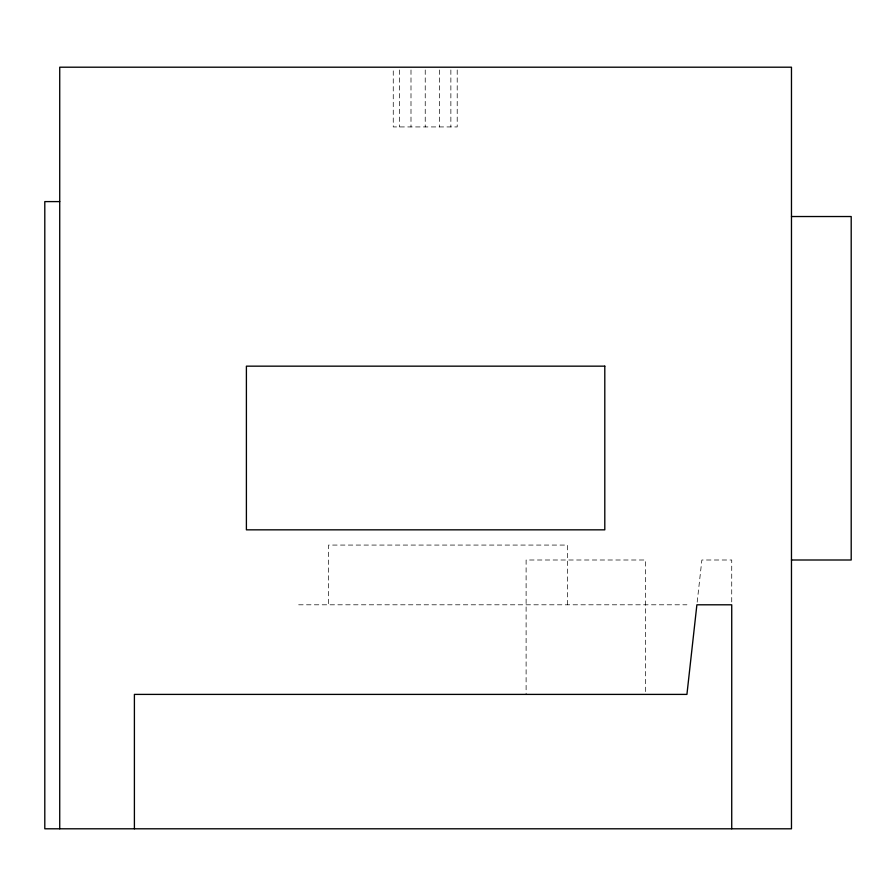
<?xml version="1.0" encoding="UTF-8"?>
<svg xmlns="http://www.w3.org/2000/svg" width="896" height="896" viewBox="0 0 896 896"><rect width="100%" height="100%" fill="white"/><g stroke="black" fill="none" stroke-linecap="round" stroke-linejoin="round"><path stroke-width="0.67" stroke-dasharray="4.48 3.36" d="M697.178 602.168L701.87 560L731.73 560L731.73 602M298.67 604.8L686.93 604.8M645.501 691.6L645.501 560L526.109 560L526.109 694.4M567.47 604.8L567.47 545.07L328.53 545.07L328.53 604.8M457.206 69.978L457.206 126.93L393.254 126.93L393.254 69.978M450.867 69.978L450.867 126.93M439.454 69.978L439.454 126.93M425.23 69.978L425.23 126.93M410.995 69.978L410.995 126.93M399.582 69.978L399.582 126.93"/><path stroke-width="1.34" d="M59.73 201.6L44.8 201.6L44.8 828.8L791.47 828.8L791.47 67.2L59.73 67.2L59.73 828.8M791.47 216.53L851.2 216.53L851.2 560L791.47 560M731.73 828.8L731.73 604.8L696.886 604.8L686.93 694.4L134.4 694.4L134.4 828.8M604.8 366.162L246.4 366.162L246.4 529.838L604.8 529.838L604.8 366.162"/></g></svg>
